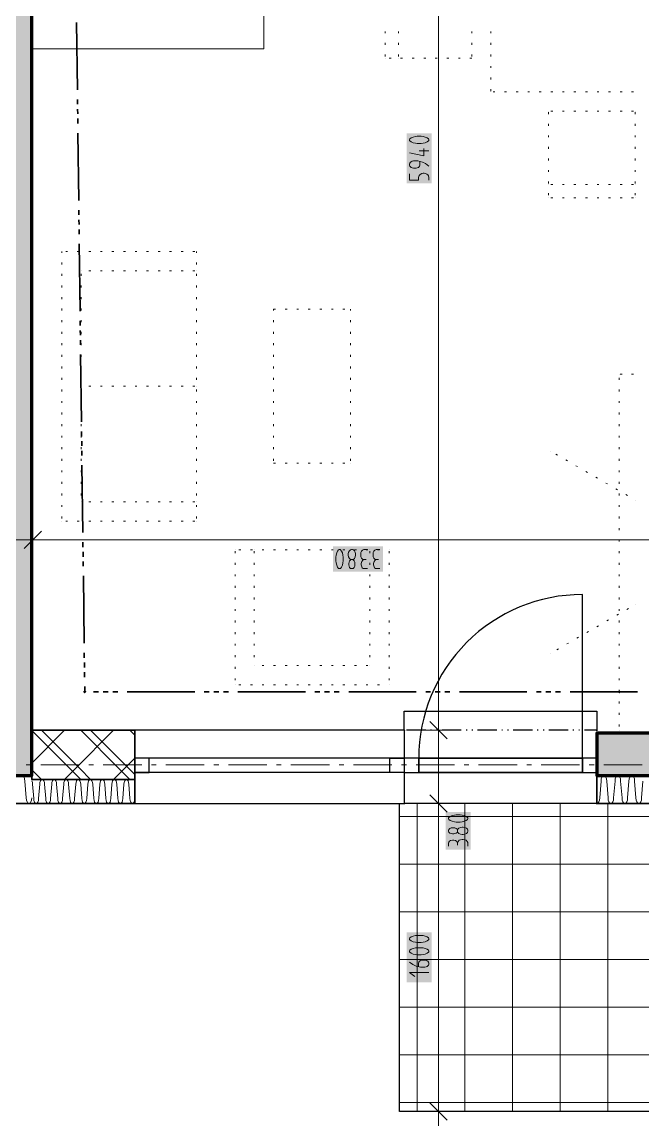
# Model space of a CAD drawing. Header units: millimetres. Extents: x 0 to 594, y 0 to 420.
# Drawn here: x 222.2 to 255.3, y 120.9 to 179.7 of the extents above; entities that cross this region are included whole.
import ezdxf

# ---------------------------------------------------------------- set-up
doc = ezdxf.new("R2010")
doc.units = ezdxf.units.MM
doc.header["$LTSCALE"] = 8
for name, color, linetype in [('PDF_Dvere', 7, 'Continuous'), ('PDF_Koty delkove', 7, 'Continuous'), ('PDF_Kuchyne', 7, 'Continuous'), ('PDF_Nabytek', 7, 'Continuous'), ('PDF_Obecne 0.25', 7, 'Continuous'), ('PDF_Okna', 7, 'Continuous'), ('PDF_Osy hlavni', 7, 'Continuous'), ('PDF_Pozarni useky', 7, 'Continuous'), ('PDF_Srafy', 7, 'Continuous'), ('PDF_Steny obvodove nosne', 7, 'Continuous'), ('PDF_Steny sendvic', 7, 'Continuous'), ('PDF_Zatepleni', 7, 'Continuous')]:
    doc.layers.add(name, color=color, linetype=linetype)

msp = doc.modelspace()

# ---------------------------------------------------------------- hatches: boundary and pattern name
at = {"layer": 'PDF_Steny obvodove nosne', "true_color": 0xc0c0c0, "transparency": 33554559}
msp.add_hatch(color=9, dxfattribs=at).paths.add_polyline_path([(222.739, 139.766), (222.739, 228.171), (220.689, 228.171), (220.689, 139.561), (222.739, 139.561)])

# ---------------------------------------------------------------- linework, layer by layer
at = {"layer": 'PDF_Dvere', "lineweight": 25}
msp.add_lwpolyline([(252.053, 140.483), (252.053, 149.196, 0.414214), (243.341, 140.483)], format="xyb", dxfattribs=at)
for points in [[(242.572, 139.714), (243.341, 139.714), (243.341, 140.483), (242.572, 140.483)], [(243.341, 139.714), (243.341, 140.483)], [(252.053, 139.714), (252.822, 139.714), (252.822, 140.483), (252.053, 140.483)], [(252.053, 139.714), (252.053, 140.483)]]:
    msp.add_lwpolyline(points, close=True, dxfattribs=at)
for points in [[(243.341, 140.483), (252.053, 140.483), (243.341, 140.483)], [(243.341, 139.714), (252.053, 139.714), (243.341, 139.714)]]:
    msp.add_lwpolyline(points, dxfattribs=at)
at = {"layer": 'PDF_Koty delkove', "lineweight": 18}
for points in [[(244.392, 121.677), (244.392, 129.758), (244.392, 138.074), (244.392, 141.969), (244.392, 145.184), (244.392, 202.854), (244.392, 204.34), (244.392, 205.878), (244.392, 225.557), (244.392, 228.325)], [(243.606, 172.932), (243.606, 172.549), (242.854, 172.714)], [(243.879, 172.823), (243.367, 172.823)], [(242.991, 172.261), (242.939, 172.234), (242.906, 172.207), (242.871, 172.166), (242.854, 172.111), (242.854, 172.057), (242.871, 172.002), (242.906, 171.96), (242.939, 171.933), (242.991, 171.905), (243.058, 171.891), (243.196, 171.891), (243.263, 171.905), (243.332, 171.933), (243.383, 172.002), (243.401, 172.057), (243.401, 172.248)], [(243.879, 172.002), (243.708, 172.139), (243.537, 172.221), (243.298, 172.275), (243.058, 172.275), (242.991, 172.261)], [(242.854, 171.591), (242.854, 171.262), (243.332, 171.262), (243.332, 171.4), (243.367, 171.495), (243.418, 171.55), (243.503, 171.604), (243.571, 171.618), (243.639, 171.618), (243.708, 171.604), (243.776, 171.577), (243.827, 171.536), (243.862, 171.482), (243.879, 171.4), (243.879, 171.262)], [(222.79, 152.88), (222.79, 152.111), (222.79, 151.343)], [(223.251, 152.573), (222.329, 151.65)], [(287.364, 152.111), (285.212, 152.111), (258.921, 152.111), (257.434, 152.111), (222.79, 152.111), (220.637, 152.111), (185.993, 152.111), (184.506, 152.111), (158.215, 152.111), (156.063, 152.111), (143.251, 152.111), (140.893, 152.111), (128.081, 152.111), (125.928, 152.111), (69.759, 152.111), (65.966, 152.111), (65.197, 152.111)], [(239.276, 150.761), (239.304, 150.881), (239.318, 150.983), (239.318, 151.188), (239.304, 151.29), (239.276, 151.41), (239.235, 151.513), (239.181, 151.581), (239.153, 151.599), (239.099, 151.599), (239.071, 151.581), (239.017, 151.513), (238.976, 151.41), (238.949, 151.29), (238.935, 151.188)], [(238.935, 151.188), (238.935, 150.983), (238.949, 150.881), (238.976, 150.761), (239.017, 150.659), (239.071, 150.59), (239.099, 150.574), (239.153, 150.574), (239.181, 150.59), (239.235, 150.659), (239.276, 150.761)], [(239.838, 151.052), (239.865, 151.034), (239.906, 150.983), (239.933, 150.915), (239.947, 150.847), (239.947, 150.778), (239.933, 150.71), (239.906, 150.642), (239.851, 150.59), (239.81, 150.574), (239.756, 150.574), (239.715, 150.59), (239.66, 150.642), (239.633, 150.71), (239.619, 150.778), (239.619, 150.847), (239.633, 150.915), (239.66, 150.983), (239.701, 151.034), (239.728, 151.052)], [(240.604, 151.599), (240.413, 151.599), (240.345, 151.564), (240.29, 151.513), (240.263, 151.428), (240.249, 151.359), (240.249, 151.29), (240.263, 151.205), (240.29, 151.138), (240.345, 151.086)], [(240.604, 150.574), (240.44, 150.574), (240.385, 150.59), (240.331, 150.625), (240.303, 150.676), (240.276, 150.778), (240.276, 150.847), (240.303, 150.949), (240.358, 151.018), (240.44, 151.052), (240.549, 151.052)], [(240.345, 151.086), (240.44, 151.052)], [(241.261, 151.599), (241.07, 151.599), (241.002, 151.564), (240.947, 151.513), (240.92, 151.428), (240.906, 151.359), (240.906, 151.29), (240.92, 151.205), (240.947, 151.138), (241.002, 151.086), (241.097, 151.052)], [(241.261, 150.574), (241.097, 150.574), (241.042, 150.59), (240.988, 150.625), (240.96, 150.676), (240.933, 150.778), (240.933, 150.847), (240.96, 150.949), (241.015, 151.018), (241.097, 151.052), (241.206, 151.052)], [(244.853, 141.508), (243.931, 142.431)], [(245.161, 141.969), (244.392, 141.969), (243.623, 141.969)], [(244.853, 137.613), (243.931, 138.536)], [(245.161, 138.074), (244.392, 138.074), (243.623, 138.074)], [(245.407, 136.564), (245.39, 136.537), (245.338, 136.496), (245.271, 136.469), (245.202, 136.455), (245.133, 136.455), (245.066, 136.469), (244.997, 136.496), (244.946, 136.551), (244.929, 136.592), (244.929, 136.646), (244.946, 136.687), (244.997, 136.742)], [(244.997, 136.742), (245.066, 136.77), (245.133, 136.783), (245.202, 136.783), (245.271, 136.77), (245.338, 136.742), (245.39, 136.701), (245.407, 136.674)], [(244.929, 135.798), (244.929, 135.962), (244.946, 136.017)], [(244.946, 136.017), (244.981, 136.071), (245.032, 136.099), (245.133, 136.126), (245.202, 136.126), (245.305, 136.099), (245.373, 136.044), (245.407, 135.962), (245.407, 135.853)], [(245.954, 135.798), (245.954, 135.989), (245.92, 136.057), (245.868, 136.112), (245.783, 136.14), (245.715, 136.154), (245.646, 136.154), (245.561, 136.14), (245.493, 136.112), (245.442, 136.057), (245.407, 135.962)], [(243.332, 129.384), (243.332, 129.575), (243.349, 129.63), (243.383, 129.671), (243.418, 129.698), (243.468, 129.725), (243.537, 129.739), (243.673, 129.739), (243.742, 129.725), (243.793, 129.698), (243.827, 129.671), (243.862, 129.63), (243.879, 129.575), (243.879, 129.521), (243.862, 129.466), (243.827, 129.425), (243.793, 129.398), (243.742, 129.37), (243.673, 129.356), (243.434, 129.356), (243.196, 129.411), (243.024, 129.493), (242.854, 129.63)], [(243.879, 129.082), (242.854, 129.082), (243.127, 128.864)], [(245.161, 121.677), (244.392, 121.677), (243.623, 121.677)], [(244.853, 121.216), (243.931, 122.138)], [(244.392, 121.677), (244.392, 120.908)]]:
    msp.add_lwpolyline(points, dxfattribs=at)
for points in [[(243.468, 173.589), (243.263, 173.589), (243.162, 173.575), (243.042, 173.548), (242.939, 173.507), (242.871, 173.453), (242.854, 173.425), (242.854, 173.371), (242.871, 173.343), (242.939, 173.289), (243.042, 173.247), (243.162, 173.22), (243.263, 173.206), (243.468, 173.206), (243.571, 173.22), (243.691, 173.247), (243.793, 173.289), (243.862, 173.343), (243.879, 173.371), (243.879, 173.425), (243.862, 173.453), (243.793, 173.507), (243.691, 173.548), (243.571, 173.575)], [(239.592, 151.359), (239.592, 151.29), (239.606, 151.205), (239.646, 151.12), (239.701, 151.069), (239.728, 151.052), (239.838, 151.052), (239.865, 151.069), (239.92, 151.12), (239.961, 151.205), (239.975, 151.29), (239.975, 151.359), (239.961, 151.444), (239.92, 151.53), (239.865, 151.581), (239.81, 151.599), (239.756, 151.599), (239.701, 151.581), (239.646, 151.53), (239.606, 151.444)], [(245.543, 137.468), (245.338, 137.468), (245.237, 137.454), (245.117, 137.427), (245.014, 137.385), (244.946, 137.331), (244.929, 137.303), (244.929, 137.249), (244.946, 137.221), (245.014, 137.167), (245.117, 137.126), (245.237, 137.098), (245.338, 137.084), (245.543, 137.084), (245.646, 137.098), (245.766, 137.126), (245.868, 137.167), (245.937, 137.221), (245.954, 137.249), (245.954, 137.303), (245.937, 137.331), (245.868, 137.385), (245.766, 137.427), (245.646, 137.454)], [(245.715, 136.811), (245.646, 136.811), (245.561, 136.797), (245.476, 136.756), (245.424, 136.701), (245.407, 136.674), (245.407, 136.564), (245.424, 136.537), (245.476, 136.482), (245.561, 136.441), (245.646, 136.427), (245.715, 136.427), (245.8, 136.441), (245.886, 136.482), (245.937, 136.537), (245.954, 136.592), (245.954, 136.646), (245.937, 136.701), (245.886, 136.756), (245.8, 136.797)], [(243.468, 131.053), (243.263, 131.053), (243.162, 131.039), (243.042, 131.012), (242.939, 130.971), (242.871, 130.917), (242.854, 130.889), (242.854, 130.835), (242.871, 130.807), (242.939, 130.753), (243.042, 130.712), (243.162, 130.684), (243.263, 130.67), (243.468, 130.67), (243.571, 130.684), (243.691, 130.712), (243.793, 130.753), (243.862, 130.807), (243.879, 130.835), (243.879, 130.889), (243.862, 130.917), (243.793, 130.971), (243.691, 131.012), (243.571, 131.039)], [(243.468, 130.396), (243.263, 130.396), (243.162, 130.382), (243.042, 130.355), (242.939, 130.314), (242.871, 130.26), (242.854, 130.232), (242.854, 130.178), (242.871, 130.15), (242.939, 130.096), (243.042, 130.055), (243.162, 130.027), (243.263, 130.013), (243.468, 130.013), (243.571, 130.027), (243.691, 130.055), (243.793, 130.096), (243.862, 130.15), (243.879, 130.178), (243.879, 130.232), (243.862, 130.26), (243.793, 130.314), (243.691, 130.355), (243.571, 130.382)]]:
    msp.add_lwpolyline(points, close=True, dxfattribs=at)
at = {"layer": 'PDF_Koty delkove', "color": 7, "lineweight": 18, "true_color": 0xffffff, "transparency": 33554559}
for points in [[(244.033, 171.081), (244.033, 173.743), (242.701, 171.081), (242.701, 173.743)], [(241.443, 151.753), (238.781, 151.753), (241.443, 150.42), (238.781, 150.42)], [(246.108, 135.616), (246.108, 137.621), (244.776, 135.616), (244.776, 137.621)], [(244.033, 128.545), (244.033, 131.207), (242.701, 128.545), (242.701, 131.207)]]:
    msp.add_solid(points, dxfattribs=at)
at = {"layer": 'PDF_Kuchyne', "lineweight": 13}
msp.add_lwpolyline([(222.79, 184.404), (222.79, 178.254), (235.09, 178.254), (235.09, 184.404), (228.94, 184.404), (228.94, 196.704), (241.188, 196.704), (241.188, 202.854), (222.79, 202.854), (222.79, 196.704)], dxfattribs=at)
at = {"layer": 'PDF_Nabytek', "lineweight": 13}
for points in [[(241.547, 179.072), (241.547, 179.174)], [(242.265, 179.072), (242.265, 179.174)], [(246.16, 179.072), (246.16, 179.174)], [(247.185, 179.072), (247.185, 179.174)], [(241.547, 178.457), (241.547, 178.559)], [(242.265, 178.457), (242.265, 178.559)], [(246.16, 178.457), (246.16, 178.559)], [(247.185, 178.457), (247.185, 178.559)], [(241.547, 177.842), (241.547, 177.944)], [(241.547, 177.744), (241.547, 177.744)], [(241.547, 177.744), (241.547, 177.744)], [(241.866, 177.744), (241.763, 177.744)], [(242.265, 177.842), (242.265, 177.944)], [(242.265, 177.744), (242.265, 177.744)], [(242.481, 177.744), (242.378, 177.744)], [(243.096, 177.744), (242.993, 177.744)], [(243.711, 177.744), (243.608, 177.744)], [(244.326, 177.744), (244.223, 177.744)], [(244.941, 177.744), (244.838, 177.744)], [(245.555, 177.744), (245.453, 177.744)], [(246.16, 177.744), (246.068, 177.744)], [(246.16, 177.842), (246.16, 177.944)], [(246.16, 177.744), (246.16, 177.744)], [(246.16, 177.744), (246.16, 177.744)], [(247.185, 177.842), (247.185, 177.944)], [(247.185, 177.227), (247.185, 177.329)], [(247.185, 176.612), (247.185, 176.714)], [(247.185, 175.997), (247.185, 176.099)], [(247.185, 175.951), (247.185, 175.951)], [(247.185, 175.951), (247.185, 175.951)], [(247.4, 175.951), (247.298, 175.951)], [(248.015, 175.951), (247.913, 175.951)], [(248.63, 175.951), (248.528, 175.951)], [(249.245, 175.951), (249.143, 175.951)], [(249.86, 175.951), (249.758, 175.951)], [(250.475, 175.951), (250.373, 175.951)], [(251.09, 175.951), (250.988, 175.951)], [(251.705, 175.951), (251.603, 175.951)], [(252.32, 175.951), (252.218, 175.951)], [(252.935, 175.951), (252.833, 175.951)], [(253.55, 175.951), (253.448, 175.951)], [(254.165, 175.951), (254.063, 175.951)], [(254.78, 175.951), (254.678, 175.951)], [(250.255, 174.926), (250.255, 174.926)], [(250.255, 174.926), (250.255, 174.926)], [(250.255, 174.767), (250.255, 174.869)], [(250.475, 174.926), (250.373, 174.926)], [(251.09, 174.926), (250.988, 174.926)], [(251.705, 174.926), (251.603, 174.926)], [(252.32, 174.926), (252.218, 174.926)], [(252.935, 174.926), (252.833, 174.926)], [(253.55, 174.926), (253.448, 174.926)], [(254.165, 174.926), (254.063, 174.926)], [(254.78, 174.926), (254.678, 174.926)], [(254.868, 174.926), (254.868, 174.926)], [(254.868, 174.926), (254.868, 174.926)], [(254.868, 174.767), (254.868, 174.869)], [(250.255, 174.152), (250.255, 174.254)], [(254.868, 174.152), (254.868, 174.254)], [(250.255, 173.537), (250.255, 173.639)], [(254.868, 173.537), (254.868, 173.639)], [(250.255, 172.922), (250.255, 173.024)], [(254.868, 172.922), (254.868, 173.024)], [(250.255, 172.307), (250.255, 172.409)], [(254.868, 172.307), (254.868, 172.409)], [(250.255, 171.692), (250.255, 171.794)], [(254.868, 171.692), (254.868, 171.794)], [(250.255, 171.077), (250.255, 171.179)], [(250.255, 171.031), (250.255, 171.031)], [(250.475, 171.031), (250.373, 171.031)], [(251.09, 171.031), (250.988, 171.031)], [(251.705, 171.031), (251.603, 171.031)], [(252.32, 171.031), (252.218, 171.031)], [(252.935, 171.031), (252.833, 171.031)], [(253.55, 171.031), (253.448, 171.031)], [(254.165, 171.031), (254.063, 171.031)], [(254.78, 171.031), (254.678, 171.031)], [(254.868, 171.077), (254.868, 171.179)], [(254.868, 171.031), (254.868, 171.031)], [(250.255, 170.462), (250.255, 170.564)], [(254.868, 170.462), (254.868, 170.564)], [(250.255, 170.313), (250.255, 170.313)], [(250.255, 170.313), (250.255, 170.313)], [(250.475, 170.313), (250.373, 170.313)], [(251.09, 170.313), (250.988, 170.313)], [(251.705, 170.313), (251.603, 170.313)], [(252.32, 170.313), (252.218, 170.313)], [(252.935, 170.313), (252.833, 170.313)], [(253.55, 170.313), (253.448, 170.313)], [(254.165, 170.313), (254.063, 170.313)], [(254.78, 170.313), (254.678, 170.313)], [(254.868, 170.313), (254.868, 170.313)], [(254.868, 170.313), (254.868, 170.313)], [(224.336, 167.387), (224.336, 167.456)], [(224.336, 167.456), (224.336, 167.456)], [(224.336, 167.456), (224.336, 167.456)], [(224.646, 167.456), (224.543, 167.456)], [(225.261, 167.456), (225.158, 167.456)], [(225.876, 167.456), (225.773, 167.456)], [(226.491, 167.456), (226.388, 167.456)], [(227.106, 167.456), (227.003, 167.456)], [(227.721, 167.456), (227.618, 167.456)], [(228.336, 167.456), (228.233, 167.456)], [(228.951, 167.456), (228.848, 167.456)], [(229.566, 167.456), (229.463, 167.456)], [(230.181, 167.456), (230.078, 167.456)], [(230.796, 167.456), (230.693, 167.456)], [(231.411, 167.456), (231.308, 167.456)], [(231.511, 167.387), (231.511, 167.456)], [(231.511, 167.456), (231.511, 167.456)], [(231.511, 167.456), (231.511, 167.456)], [(224.336, 166.772), (224.336, 166.874)], [(225.361, 166.431), (225.361, 166.431)], [(225.361, 166.431), (225.361, 166.431)], [(225.876, 166.431), (225.773, 166.431)], [(226.491, 166.431), (226.388, 166.431)], [(227.106, 166.431), (227.003, 166.431)], [(227.721, 166.431), (227.618, 166.431)], [(228.336, 166.431), (228.233, 166.431)], [(228.951, 166.431), (228.848, 166.431)], [(229.566, 166.431), (229.463, 166.431)], [(230.181, 166.431), (230.078, 166.431)], [(230.796, 166.431), (230.693, 166.431)], [(231.411, 166.431), (231.308, 166.431)], [(231.511, 166.772), (231.511, 166.874)], [(231.511, 166.431), (231.511, 166.431)], [(224.336, 166.157), (224.336, 166.259)], [(225.361, 166.157), (225.361, 166.259)], [(231.511, 166.157), (231.511, 166.259)], [(224.336, 165.542), (224.336, 165.644)], [(225.361, 165.542), (225.361, 165.644)], [(231.511, 165.542), (231.511, 165.644)], [(224.336, 164.927), (224.336, 165.029)], [(225.361, 164.927), (225.361, 165.029)], [(231.511, 164.927), (231.511, 165.029)], [(224.336, 164.312), (224.336, 164.414)], [(225.361, 164.312), (225.361, 164.414)], [(231.511, 164.312), (231.511, 164.414)], [(235.611, 164.381), (235.611, 164.381)], [(235.611, 164.312), (235.611, 164.381)], [(235.611, 164.381), (235.611, 164.381)], [(235.716, 164.381), (235.613, 164.381)], [(236.331, 164.381), (236.228, 164.381)], [(236.946, 164.381), (236.843, 164.381)], [(237.561, 164.381), (237.458, 164.381)], [(238.176, 164.381), (238.073, 164.381)], [(238.791, 164.381), (238.688, 164.381)], [(239.406, 164.381), (239.303, 164.381)], [(239.711, 164.381), (239.711, 164.381)], [(239.711, 164.312), (239.711, 164.381)], [(239.711, 164.381), (239.711, 164.381)], [(224.336, 163.697), (224.336, 163.799)], [(225.361, 163.697), (225.361, 163.799)], [(231.511, 163.697), (231.511, 163.799)], [(235.611, 163.697), (235.611, 163.799)], [(239.711, 163.697), (239.711, 163.799)], [(224.336, 163.082), (224.336, 163.184)], [(225.361, 163.082), (225.361, 163.184)], [(231.511, 163.082), (231.511, 163.184)], [(235.611, 163.082), (235.611, 163.184)], [(239.711, 163.082), (239.711, 163.184)], [(224.336, 162.467), (224.336, 162.569)], [(225.361, 162.467), (225.361, 162.569)], [(231.511, 162.467), (231.511, 162.569)], [(235.611, 162.467), (235.611, 162.569)], [(239.711, 162.467), (239.711, 162.569)], [(224.336, 161.852), (224.336, 161.954)], [(225.361, 161.852), (225.361, 161.954)], [(231.511, 161.852), (231.511, 161.954)], [(235.611, 161.852), (235.611, 161.954)], [(239.711, 161.852), (239.711, 161.954)], [(224.336, 161.237), (224.336, 161.339)], [(225.361, 161.237), (225.361, 161.339)], [(231.511, 161.237), (231.511, 161.339)], [(235.611, 161.237), (235.611, 161.339)], [(239.711, 161.237), (239.711, 161.339)], [(224.336, 160.622), (224.336, 160.724)], [(225.361, 160.622), (225.361, 160.724)], [(231.511, 160.622), (231.511, 160.724)], [(235.611, 160.622), (235.611, 160.724)], [(239.711, 160.622), (239.711, 160.724)], [(254.009, 160.932), (254.009, 160.932)], [(254.009, 160.932), (254.009, 160.932)], [(254.009, 160.622), (254.009, 160.724)], [(254.165, 160.932), (254.063, 160.932)], [(254.78, 160.932), (254.678, 160.932)], [(224.336, 160.007), (224.336, 160.109)], [(225.361, 160.281), (225.361, 160.281)], [(225.361, 160.007), (225.361, 160.109)], [(225.876, 160.281), (225.773, 160.281)], [(226.491, 160.281), (226.388, 160.281)], [(227.106, 160.281), (227.003, 160.281)], [(227.721, 160.281), (227.618, 160.281)], [(228.336, 160.281), (228.233, 160.281)], [(228.951, 160.281), (228.848, 160.281)], [(229.566, 160.281), (229.463, 160.281)], [(230.181, 160.281), (230.078, 160.281)], [(230.796, 160.281), (230.693, 160.281)], [(231.411, 160.281), (231.308, 160.281)], [(231.511, 160.281), (231.511, 160.281)], [(231.511, 160.007), (231.511, 160.109)], [(235.611, 160.007), (235.611, 160.109)], [(239.711, 160.007), (239.711, 160.109)], [(254.009, 160.007), (254.009, 160.109)], [(224.336, 159.392), (224.336, 159.494)], [(225.361, 159.392), (225.361, 159.494)], [(231.511, 159.392), (231.511, 159.494)], [(235.611, 159.392), (235.611, 159.494)], [(239.711, 159.392), (239.711, 159.494)], [(254.009, 159.392), (254.009, 159.494)], [(224.336, 158.777), (224.336, 158.879)], [(225.361, 158.777), (225.361, 158.879)], [(231.511, 158.777), (231.511, 158.879)], [(235.611, 158.777), (235.611, 158.879)], [(239.711, 158.777), (239.711, 158.879)], [(254.009, 158.777), (254.009, 158.879)], [(224.336, 158.162), (224.336, 158.264)], [(225.361, 158.162), (225.361, 158.264)], [(231.511, 158.162), (231.511, 158.264)], [(235.611, 158.162), (235.611, 158.264)], [(239.711, 158.162), (239.711, 158.264)], [(254.009, 158.162), (254.009, 158.264)], [(224.336, 157.547), (224.336, 157.649)], [(225.361, 157.547), (225.361, 157.649)], [(231.511, 157.547), (231.511, 157.649)], [(235.611, 157.547), (235.611, 157.649)], [(239.711, 157.547), (239.711, 157.649)], [(254.009, 157.547), (254.009, 157.649)], [(224.336, 156.932), (224.336, 157.034)], [(225.361, 156.932), (225.361, 157.034)], [(231.511, 156.932), (231.511, 157.034)], [(235.611, 156.932), (235.611, 157.034)], [(239.711, 156.932), (239.711, 157.034)], [(254.009, 156.932), (254.009, 157.034)], [(224.336, 156.317), (224.336, 156.419)], [(225.361, 156.317), (225.361, 156.419)], [(231.511, 156.317), (231.511, 156.419)], [(235.611, 156.317), (235.611, 156.419)], [(239.711, 156.317), (239.711, 156.419)], [(250.373, 156.828), (250.373, 156.828)], [(250.734, 156.619), (250.645, 156.67)], [(251.266, 156.312), (251.177, 156.363)], [(254.009, 156.317), (254.009, 156.419)], [(224.336, 155.702), (224.336, 155.804)], [(225.361, 155.702), (225.361, 155.804)], [(231.511, 155.702), (231.511, 155.804)], [(235.611, 156.181), (235.611, 156.181)], [(235.611, 156.181), (235.611, 156.181)], [(235.716, 156.181), (235.613, 156.181)], [(236.331, 156.181), (236.228, 156.181)], [(236.946, 156.181), (236.843, 156.181)], [(237.561, 156.181), (237.458, 156.181)], [(238.176, 156.181), (238.073, 156.181)], [(238.791, 156.181), (238.688, 156.181)], [(239.406, 156.181), (239.303, 156.181)], [(239.711, 156.181), (239.711, 156.181)], [(239.711, 156.181), (239.711, 156.181)], [(251.799, 156.004), (251.71, 156.055)], [(252.331, 155.697), (252.243, 155.748)], [(254.009, 155.702), (254.009, 155.804)], [(224.336, 155.087), (224.336, 155.189)], [(225.361, 155.087), (225.361, 155.189)], [(231.511, 155.087), (231.511, 155.189)], [(252.864, 155.389), (252.775, 155.44)], [(253.397, 155.082), (253.308, 155.133)], [(254.009, 155.087), (254.009, 155.189)], [(224.336, 154.472), (224.336, 154.574)], [(225.361, 154.472), (225.361, 154.574)], [(231.511, 154.472), (231.511, 154.574)], [(253.929, 154.774), (253.84, 154.825)], [(254.009, 154.472), (254.009, 154.574)], [(224.336, 153.857), (224.336, 153.959)], [(225.361, 154.131), (225.361, 154.131)], [(225.361, 154.131), (225.361, 154.131)], [(225.876, 154.131), (225.773, 154.131)], [(226.491, 154.131), (226.388, 154.131)], [(227.106, 154.131), (227.003, 154.131)], [(227.721, 154.131), (227.618, 154.131)], [(228.336, 154.131), (228.233, 154.131)], [(228.951, 154.131), (228.848, 154.131)], [(229.566, 154.131), (229.463, 154.131)], [(230.181, 154.131), (230.078, 154.131)], [(230.796, 154.131), (230.693, 154.131)], [(231.411, 154.131), (231.308, 154.131)], [(231.511, 154.131), (231.511, 154.131)], [(231.511, 153.857), (231.511, 153.959)], [(254.009, 153.857), (254.009, 153.959)], [(254.462, 154.467), (254.373, 154.518)], [(254.897, 154.216), (254.897, 154.216)], [(224.336, 153.242), (224.336, 153.344)], [(224.336, 153.106), (224.336, 153.106)], [(224.336, 153.106), (224.336, 153.106)], [(224.646, 153.106), (224.543, 153.106)], [(225.261, 153.106), (225.158, 153.106)], [(225.876, 153.106), (225.773, 153.106)], [(226.491, 153.106), (226.388, 153.106)], [(227.106, 153.106), (227.003, 153.106)], [(227.721, 153.106), (227.618, 153.106)], [(228.336, 153.106), (228.233, 153.106)], [(228.951, 153.106), (228.848, 153.106)], [(229.566, 153.106), (229.463, 153.106)], [(230.181, 153.106), (230.078, 153.106)], [(230.796, 153.106), (230.693, 153.106)], [(231.411, 153.106), (231.308, 153.106)], [(231.511, 153.242), (231.511, 153.344)], [(231.511, 153.106), (231.511, 153.106)], [(231.511, 153.106), (231.511, 153.106)], [(254.009, 153.242), (254.009, 153.344)], [(254.009, 152.627), (254.009, 152.729)], [(254.009, 152.012), (254.009, 152.114)], [(233.561, 151.568), (233.561, 151.568)], [(233.561, 151.568), (233.561, 151.568)], [(233.561, 151.397), (233.561, 151.499)], [(233.871, 151.568), (233.768, 151.568)], [(234.486, 151.568), (234.383, 151.568)], [(234.586, 151.568), (234.586, 151.568)], [(234.586, 151.397), (234.586, 151.499)], [(235.101, 151.568), (234.998, 151.568)], [(235.716, 151.568), (235.613, 151.568)], [(236.331, 151.568), (236.228, 151.568)], [(236.946, 151.568), (236.843, 151.568)], [(237.561, 151.568), (237.458, 151.568)], [(238.176, 151.568), (238.073, 151.568)], [(238.791, 151.568), (238.688, 151.568)], [(239.406, 151.568), (239.303, 151.568)], [(240.021, 151.568), (239.918, 151.568)], [(240.636, 151.568), (240.533, 151.568)], [(240.736, 151.568), (240.736, 151.568)], [(240.736, 151.397), (240.736, 151.499)], [(241.251, 151.568), (241.148, 151.568)], [(241.761, 151.568), (241.761, 151.568)], [(241.761, 151.568), (241.761, 151.568)], [(241.761, 151.397), (241.761, 151.499)], [(254.009, 151.397), (254.009, 151.499)], [(233.561, 150.782), (233.561, 150.884)], [(234.586, 150.782), (234.586, 150.884)], [(240.736, 150.782), (240.736, 150.884)], [(241.761, 150.782), (241.761, 150.884)], [(254.009, 150.782), (254.009, 150.884)], [(233.561, 150.167), (233.561, 150.269)], [(234.586, 150.167), (234.586, 150.269)], [(240.736, 150.167), (240.736, 150.269)], [(241.761, 150.167), (241.761, 150.269)], [(254.009, 150.167), (254.009, 150.269)], [(233.561, 149.552), (233.561, 149.654)], [(234.586, 149.552), (234.586, 149.654)], [(240.736, 149.552), (240.736, 149.654)], [(241.761, 149.552), (241.761, 149.654)], [(254.009, 149.552), (254.009, 149.654)], [(233.561, 148.937), (233.561, 149.039)], [(234.586, 148.937), (234.586, 149.039)], [(240.736, 148.937), (240.736, 149.039)], [(241.761, 148.937), (241.761, 149.039)], [(254.009, 148.937), (254.009, 149.039)], [(254.897, 148.686), (254.897, 148.686)], [(233.561, 148.322), (233.561, 148.424)], [(234.586, 148.322), (234.586, 148.424)], [(240.736, 148.322), (240.736, 148.424)], [(241.761, 148.322), (241.761, 148.424)], [(253.883, 148.1), (253.972, 148.151)], [(254.009, 148.322), (254.009, 148.424)], [(254.415, 148.408), (254.504, 148.459)], [(233.561, 147.707), (233.561, 147.809)], [(234.586, 147.707), (234.586, 147.809)], [(240.736, 147.707), (240.736, 147.809)], [(241.761, 147.707), (241.761, 147.809)], [(252.818, 147.485), (252.906, 147.536)], [(253.35, 147.793), (253.439, 147.844)], [(254.009, 147.707), (254.009, 147.809)], [(233.561, 147.092), (233.561, 147.194)], [(234.586, 147.092), (234.586, 147.194)], [(240.736, 147.092), (240.736, 147.194)], [(241.761, 147.092), (241.761, 147.194)], [(251.752, 146.87), (251.841, 146.921)], [(252.285, 147.178), (252.374, 147.229)], [(254.009, 147.092), (254.009, 147.194)], [(233.561, 146.477), (233.561, 146.579)], [(234.586, 146.477), (234.586, 146.579)], [(240.736, 146.477), (240.736, 146.579)], [(241.761, 146.477), (241.761, 146.579)], [(251.22, 146.563), (251.309, 146.614)], [(254.009, 146.477), (254.009, 146.579)], [(233.561, 145.862), (233.561, 145.964)], [(234.586, 145.862), (234.586, 145.964)], [(240.736, 145.862), (240.736, 145.964)], [(241.761, 145.862), (241.761, 145.964)], [(250.373, 146.074), (250.373, 146.074)], [(250.687, 146.255), (250.776, 146.306)], [(254.009, 145.862), (254.009, 145.964)], [(233.561, 145.247), (233.561, 145.349)], [(234.586, 145.419), (234.586, 145.419)], [(234.586, 145.419), (234.586, 145.419)], [(235.101, 145.419), (234.998, 145.419)], [(235.716, 145.419), (235.613, 145.419)], [(236.331, 145.419), (236.228, 145.419)], [(236.946, 145.419), (236.843, 145.419)], [(237.561, 145.419), (237.458, 145.419)], [(238.176, 145.419), (238.073, 145.419)], [(238.791, 145.419), (238.688, 145.419)], [(239.406, 145.419), (239.303, 145.419)], [(240.021, 145.419), (239.918, 145.419)], [(240.636, 145.419), (240.533, 145.419)], [(240.736, 145.419), (240.736, 145.419)], [(240.736, 145.419), (240.736, 145.419)], [(241.761, 145.247), (241.761, 145.349)], [(254.009, 145.247), (254.009, 145.349)], [(233.561, 144.632), (233.561, 144.734)], [(241.761, 144.632), (241.761, 144.734)], [(254.009, 144.632), (254.009, 144.734)], [(233.561, 144.394), (233.561, 144.394)], [(233.561, 144.394), (233.561, 144.394)], [(233.871, 144.394), (233.768, 144.394)], [(234.486, 144.394), (234.383, 144.394)], [(235.101, 144.394), (234.998, 144.394)], [(235.716, 144.394), (235.613, 144.394)], [(236.331, 144.394), (236.228, 144.394)], [(236.946, 144.394), (236.843, 144.394)], [(237.561, 144.394), (237.458, 144.394)], [(238.176, 144.394), (238.073, 144.394)], [(238.791, 144.394), (238.688, 144.394)], [(239.406, 144.394), (239.303, 144.394)], [(240.021, 144.394), (239.918, 144.394)], [(240.636, 144.394), (240.533, 144.394)], [(241.251, 144.394), (241.148, 144.394)], [(241.761, 144.394), (241.761, 144.394)], [(241.761, 144.394), (241.761, 144.394)], [(254.009, 144.017), (254.009, 144.12)], [(254.009, 143.402), (254.009, 143.505)], [(254.009, 142.787), (254.009, 142.89)], [(254.009, 142.172), (254.009, 142.275)], [(254.009, 141.969), (254.009, 141.969)]]:
    msp.add_lwpolyline(points, dxfattribs=at)
at = {"layer": 'PDF_Obecne 0.25', "lineweight": 25}
for points in [[(242.572, 141.969), (242.572, 142.994), (252.822, 142.994), (252.822, 141.969)], [(274.09, 138.077), (274.09, 121.677), (242.316, 121.677)], [(242.316, 121.677), (242.316, 138.077)], [(252.822, 138.074), (242.572, 138.074)]]:
    msp.add_lwpolyline(points, dxfattribs=at)
at = {"layer": 'PDF_Okna', "lineweight": 25}
for points in [[(242.572, 141.969), (228.222, 141.969)], [(242.572, 141.969), (242.572, 138.074)], [(242.572, 140.483), (228.222, 140.483)], [(242.572, 139.714), (228.222, 139.714)], [(228.222, 138.074), (242.572, 138.074)]]:
    msp.add_lwpolyline(points, dxfattribs=at)
for points in [[(228.222, 139.714), (228.991, 139.714), (228.991, 140.483), (228.222, 140.483)], [(242.572, 139.714), (241.803, 139.714), (241.803, 140.483), (242.572, 140.483)]]:
    msp.add_lwpolyline(points, close=True, dxfattribs=at)
at = {"layer": 'PDF_Osy hlavni', "lineweight": 18}
for points in [[(222.698, 140.124), (222.442, 140.124)], [(225.261, 140.124), (223.211, 140.124)], [(226.029, 140.124), (225.773, 140.124)], [(228.592, 140.124), (226.542, 140.124)], [(229.361, 140.124), (229.104, 140.124)], [(231.923, 140.124), (229.873, 140.124)], [(232.692, 140.124), (232.436, 140.124)], [(235.254, 140.124), (233.204, 140.124)], [(236.023, 140.124), (235.767, 140.124)], [(238.586, 140.124), (236.536, 140.124)], [(239.354, 140.124), (239.098, 140.124)], [(241.917, 140.124), (239.867, 140.124)], [(242.686, 140.124), (242.429, 140.124)], [(245.248, 140.124), (243.198, 140.124)], [(246.017, 140.124), (245.761, 140.124)], [(248.579, 140.124), (246.529, 140.124)], [(249.348, 140.124), (249.092, 140.124)], [(251.91, 140.124), (249.86, 140.124)], [(252.679, 140.124), (252.423, 140.124)], [(255.242, 140.124), (253.192, 140.124)]]:
    msp.add_lwpolyline(points, dxfattribs=at)
at = {"layer": 'PDF_Pozarni useky', "lineweight": 35}
for points in [[(225.166, 176.065), (225.122, 179.652)], [(225.175, 175.297), (225.172, 175.553)], [(225.181, 174.784), (225.178, 175.04)], [(225.187, 174.272), (225.184, 174.528)], [(225.238, 170.172), (225.194, 173.759)], [(225.247, 169.403), (225.244, 169.66)], [(225.253, 168.891), (225.25, 169.147)], [(225.259, 168.378), (225.256, 168.635)], [(225.31, 164.279), (225.266, 167.866)], [(225.319, 163.51), (225.316, 163.766)], [(225.325, 162.998), (225.322, 163.254)], [(225.332, 162.485), (225.328, 162.741)], [(225.382, 158.385), (225.338, 161.973)], [(225.391, 157.617), (225.388, 157.873)], [(225.397, 157.104), (225.394, 157.361)], [(225.404, 156.592), (225.4, 156.848)], [(225.454, 152.492), (225.41, 156.079)], [(225.463, 151.724), (225.46, 151.98)], [(225.469, 151.211), (225.466, 151.467)], [(225.476, 150.699), (225.472, 150.955)], [(225.526, 146.599), (225.482, 150.186)], [(225.535, 145.83), (225.532, 146.086)], [(225.541, 145.318), (225.538, 145.574)], [(225.548, 144.805), (225.545, 145.062)], [(225.557, 144.019), (225.554, 144.293)], [(226.286, 144.019), (226.029, 144.019)], [(226.798, 144.019), (226.542, 144.019)], [(227.311, 144.019), (227.054, 144.019)], [(231.411, 144.019), (227.823, 144.019)], [(232.179, 144.019), (231.923, 144.019)], [(232.692, 144.019), (232.436, 144.019)], [(233.204, 144.019), (232.948, 144.019)], [(237.304, 144.019), (233.717, 144.019)], [(238.073, 144.019), (237.817, 144.019)], [(238.586, 144.019), (238.329, 144.019)], [(239.098, 144.019), (238.842, 144.019)], [(243.198, 144.019), (239.611, 144.019)], [(243.967, 144.019), (243.711, 144.019)], [(244.479, 144.019), (244.223, 144.019)], [(244.992, 144.019), (244.736, 144.019)], [(249.092, 144.019), (245.504, 144.019)], [(249.86, 144.019), (249.604, 144.019)], [(250.373, 144.019), (250.117, 144.019)], [(250.885, 144.019), (250.629, 144.019)], [(254.985, 144.019), (254.02, 144.019), (251.398, 144.019)]]:
    msp.add_lwpolyline(points, dxfattribs=at)
at = {"layer": 'PDF_Pozarni useky', "lineweight": 35, "transparency": 33554559}
for points in [[(225.647, 144.019), (225.557, 143.93), (225.557, 144.109), (225.468, 144.019)], [(225.558, 143.93), (225.468, 144.018), (225.647, 144.021), (225.556, 144.109)], [(254.11, 144.019), (254.02, 143.93), (254.02, 144.109), (253.93, 144.019)], [(254.11, 144.019), (254.02, 143.93), (254.02, 144.109), (253.93, 144.019)]]:
    msp.add_solid(points, dxfattribs=at)
at = {"layer": 'PDF_Srafy', "lineweight": 9}
for points in [[(243.255, 138.077), (243.255, 137.383), (243.255, 132.309), (243.255, 127.236), (243.255, 122.162), (243.255, 121.677)], [(245.792, 138.077), (245.792, 134.846), (245.792, 129.773), (245.792, 124.699), (245.792, 121.677)], [(248.328, 138.077), (248.328, 137.383)], [(250.865, 138.077), (250.865, 134.846)], [(253.402, 138.077), (253.402, 137.383), (253.402, 132.309)], [(243.255, 137.383), (242.316, 137.383)], [(274.09, 137.383), (273.696, 137.383), (268.622, 137.383), (263.549, 137.383), (258.475, 137.383), (253.402, 137.383), (248.328, 137.383), (243.255, 137.383)], [(248.328, 137.383), (248.328, 132.309), (248.328, 127.236), (248.328, 122.162), (248.328, 121.677)], [(245.792, 134.846), (242.316, 134.846)], [(274.09, 134.846), (271.159, 134.846), (266.086, 134.846), (261.012, 134.846), (255.939, 134.846), (250.865, 134.846), (245.792, 134.846)], [(250.865, 134.846), (250.865, 129.773), (250.865, 124.699), (250.865, 121.677)], [(248.328, 132.309), (243.255, 132.309), (242.316, 132.309)], [(274.09, 132.309), (273.696, 132.309), (268.622, 132.309), (263.549, 132.309), (258.475, 132.309), (253.402, 132.309), (248.328, 132.309)], [(253.402, 132.309), (253.402, 127.236), (253.402, 122.162), (253.402, 121.677)], [(250.865, 129.773), (245.792, 129.773), (242.316, 129.773)], [(274.09, 129.773), (271.159, 129.773), (266.086, 129.773), (261.012, 129.773), (255.939, 129.773), (250.865, 129.773)], [(253.402, 127.236), (248.328, 127.236), (243.255, 127.236), (242.316, 127.236)], [(274.09, 127.236), (273.696, 127.236), (268.622, 127.236), (263.549, 127.236), (258.475, 127.236), (253.402, 127.236)], [(250.865, 124.699), (245.792, 124.699), (242.316, 124.699)], [(274.09, 124.699), (271.159, 124.699), (266.086, 124.699), (261.012, 124.699), (255.939, 124.699), (250.865, 124.699)], [(253.402, 122.162), (248.328, 122.162), (243.255, 122.162), (242.316, 122.162)], [(274.09, 122.162), (273.696, 122.162), (268.622, 122.162), (263.549, 122.162), (258.475, 122.162), (253.402, 122.162)]]:
    msp.add_lwpolyline(points, dxfattribs=at)
at = {"layer": 'PDF_Steny obvodove nosne', "lineweight": 70}
for points in [[(222.739, 139.766), (222.739, 141.969), (222.739, 215.615), (222.739, 217.204), (222.739, 225.711), (222.739, 228.171), (220.689, 228.171), (220.689, 225.711), (220.689, 217.204), (220.689, 215.615), (220.689, 142.174), (220.689, 141.969), (220.689, 139.561), (222.739, 139.561)], [(258.921, 141.816), (257.434, 141.816), (252.822, 141.816), (252.822, 139.561), (258.921, 139.561)]]:
    msp.add_lwpolyline(points, close=True, dxfattribs=at)
at = {"layer": 'PDF_Steny obvodove nosne', "color": 9, "lineweight": 9, "true_color": 0xc0c0c0, "transparency": 33554559}
msp.add_solid([(258.921, 141.816), (252.822, 141.816), (258.921, 139.561), (252.822, 139.561)], dxfattribs=at)
at = {"layer": 'PDF_Steny sendvic', "lineweight": 9}
for points in [[(222.739, 140.227), (224.481, 141.969)], [(225.347, 139.356), (225.045, 139.658), (224.783, 139.919), (222.739, 141.964)], [(225.87, 139.356), (225.306, 139.919), (225.045, 140.181), (223.256, 141.969)], [(224.481, 139.356), (225.045, 139.919), (227.095, 141.969)], [(227.961, 139.356), (227.658, 139.658), (227.397, 139.919), (225.347, 141.969)], [(228.222, 139.617), (227.92, 139.919), (227.658, 140.181), (225.87, 141.969)], [(228.222, 141.708), (227.961, 141.969)], [(227.095, 139.356), (227.658, 139.919), (228.222, 140.483)], [(223.256, 139.356), (222.739, 139.873)], [(222.777, 139.099), (222.768, 139.198), (222.74, 139.282), (222.739, 139.283)], [(223.276, 139.356), (223.24, 139.337), (223.198, 139.282), (223.17, 139.198), (223.161, 139.099)], [(223.418, 139.099), (223.408, 139.198), (223.38, 139.282), (223.339, 139.337), (223.303, 139.356)], [(223.916, 139.356), (223.881, 139.337), (223.839, 139.282), (223.811, 139.198), (223.801, 139.099)], [(224.059, 139.099), (224.049, 139.198), (224.021, 139.282), (223.979, 139.337), (223.943, 139.356)], [(224.521, 139.337), (224.48, 139.282), (224.452, 139.198), (224.442, 139.099)], [(224.557, 139.356), (224.521, 139.337)], [(224.69, 139.198), (224.662, 139.282), (224.62, 139.337), (224.584, 139.356)], [(225.198, 139.356), (225.162, 139.337), (225.12, 139.282), (225.092, 139.198), (225.082, 139.099)], [(225.34, 139.099), (225.33, 139.198), (225.302, 139.282), (225.26, 139.337), (225.225, 139.356)], [(225.838, 139.356), (225.803, 139.337), (225.761, 139.282), (225.733, 139.198), (225.723, 139.099)], [(225.981, 139.099), (225.971, 139.198), (225.943, 139.282), (225.901, 139.337), (225.865, 139.356)], [(226.479, 139.356), (226.443, 139.337), (226.401, 139.282), (226.373, 139.198), (226.364, 139.099)], [(226.621, 139.099), (226.611, 139.198), (226.583, 139.282), (226.542, 139.337), (226.506, 139.356)], [(227.12, 139.356), (227.084, 139.337), (227.042, 139.282), (227.014, 139.198), (227.004, 139.099)], [(227.262, 139.099), (227.252, 139.198), (227.224, 139.282), (227.182, 139.337), (227.146, 139.356)], [(227.76, 139.356), (227.724, 139.337), (227.683, 139.282), (227.655, 139.198), (227.645, 139.099)], [(227.902, 139.099), (227.893, 139.198), (227.865, 139.282), (227.823, 139.337), (227.787, 139.356)], [(222.841, 138.331), (222.777, 139.099)], [(223.161, 139.099), (223.097, 138.331)], [(223.161, 139.099), (223.161, 139.099)], [(223.482, 138.331), (223.418, 139.099)], [(223.801, 139.099), (223.738, 138.331)], [(223.801, 139.099), (223.801, 139.099)], [(224.122, 138.331), (224.059, 139.099)], [(224.442, 139.099), (224.378, 138.331)], [(224.442, 139.099), (224.442, 139.099)], [(224.699, 139.099), (224.69, 139.198)], [(224.763, 138.331), (224.699, 139.099)], [(225.082, 139.099), (225.019, 138.331)], [(225.082, 139.099), (225.082, 139.099)], [(225.403, 138.331), (225.34, 139.099)], [(225.723, 139.099), (225.66, 138.331)], [(225.723, 139.099), (225.723, 139.099)], [(226.044, 138.331), (225.981, 139.099)], [(226.364, 139.099), (226.3, 138.331)], [(226.364, 139.099), (226.364, 139.099)], [(226.685, 138.331), (226.621, 139.099)], [(227.004, 139.099), (226.941, 138.331)], [(227.004, 139.099), (227.004, 139.099)], [(227.325, 138.331), (227.262, 139.099)], [(227.645, 139.099), (227.581, 138.331)], [(227.645, 139.099), (227.645, 139.099)], [(227.966, 138.331), (227.902, 139.099)], [(222.841, 138.331), (222.851, 138.233), (222.878, 138.15), (222.92, 138.094), (222.969, 138.074)], [(222.969, 138.074), (223.018, 138.094), (223.06, 138.15), (223.087, 138.233), (223.097, 138.331)], [(223.482, 138.331), (223.491, 138.233), (223.519, 138.15), (223.561, 138.094), (223.61, 138.074)], [(223.61, 138.074), (223.659, 138.094), (223.7, 138.15), (223.728, 138.233), (223.738, 138.331)], [(224.122, 138.331), (224.132, 138.233), (224.16, 138.15), (224.201, 138.094), (224.25, 138.074)], [(224.25, 138.074), (224.299, 138.094), (224.341, 138.15), (224.369, 138.233), (224.378, 138.331)], [(224.763, 138.331), (224.773, 138.233), (224.8, 138.15), (224.842, 138.094), (224.891, 138.074)], [(224.891, 138.074), (224.94, 138.094), (224.981, 138.15), (225.009, 138.233), (225.019, 138.331)], [(225.403, 138.331), (225.413, 138.233), (225.441, 138.15), (225.482, 138.094), (225.531, 138.074)], [(225.531, 138.074), (225.581, 138.094), (225.622, 138.15), (225.65, 138.233), (225.66, 138.331)], [(226.044, 138.331), (226.054, 138.233), (226.082, 138.15), (226.123, 138.094), (226.172, 138.074)], [(226.172, 138.074), (226.221, 138.094), (226.263, 138.15), (226.29, 138.233), (226.3, 138.331)], [(226.685, 138.331), (226.694, 138.233), (226.722, 138.15), (226.764, 138.094), (226.813, 138.074)], [(226.813, 138.074), (226.862, 138.094), (226.903, 138.15), (226.931, 138.233), (226.941, 138.331)], [(227.325, 138.331), (227.335, 138.233), (227.363, 138.15), (227.404, 138.094), (227.453, 138.074)], [(227.453, 138.074), (227.502, 138.094), (227.544, 138.15), (227.572, 138.233), (227.581, 138.331)], [(227.966, 138.331), (227.976, 138.233), (228.003, 138.15), (228.045, 138.094), (228.094, 138.074)], [(228.094, 138.074), (228.143, 138.094), (228.185, 138.15), (228.212, 138.233)], [(228.212, 138.233), (228.222, 138.331)]]:
    msp.add_lwpolyline(points, dxfattribs=at)
at = {"layer": 'PDF_Steny sendvic', "lineweight": 35}
for points in [[(228.222, 139.356), (222.739, 139.356), (222.739, 139.561), (222.739, 141.969), (222.79, 141.969), (228.222, 141.969), (228.222, 140.483), (228.222, 139.714), (228.222, 139.356)], [(228.222, 139.356), (222.739, 139.356)], [(222.739, 138.074), (228.222, 138.074), (228.222, 139.356)]]:
    msp.add_lwpolyline(points, dxfattribs=at)
at = {"layer": 'PDF_Steny sendvic', "lineweight": 25}
for points in [[(243.711, 141.969), (242.686, 141.969)], [(244.018, 141.969), (243.967, 141.969)], [(244.326, 141.969), (244.274, 141.969)], [(245.607, 141.969), (244.582, 141.969)], [(245.914, 141.969), (245.863, 141.969)], [(246.222, 141.969), (246.171, 141.969)], [(247.503, 141.969), (246.478, 141.969)], [(247.81, 141.969), (247.759, 141.969)], [(248.118, 141.969), (248.067, 141.969)], [(249.399, 141.969), (248.374, 141.969)], [(249.707, 141.969), (249.655, 141.969)], [(250.014, 141.969), (249.963, 141.969)], [(251.295, 141.969), (250.27, 141.969)], [(251.603, 141.969), (251.552, 141.969)], [(251.91, 141.969), (251.859, 141.969)], [(252.822, 141.969), (252.167, 141.969)], [(243.711, 138.074), (242.686, 138.074)], [(244.018, 138.074), (243.967, 138.074)], [(244.326, 138.074), (244.274, 138.074)], [(245.607, 138.074), (244.582, 138.074)], [(245.914, 138.074), (245.863, 138.074)], [(246.222, 138.074), (246.171, 138.074)], [(247.503, 138.074), (246.478, 138.074)], [(247.81, 138.074), (247.759, 138.074)], [(248.118, 138.074), (248.067, 138.074)], [(249.399, 138.074), (248.374, 138.074)], [(249.707, 138.074), (249.655, 138.074)], [(250.014, 138.074), (249.963, 138.074)], [(251.295, 138.074), (250.27, 138.074)], [(251.603, 138.074), (251.552, 138.074)], [(251.91, 138.074), (251.859, 138.074)], [(252.822, 138.074), (252.167, 138.074)]]:
    msp.add_lwpolyline(points, dxfattribs=at)
at = {"layer": 'PDF_Steny sendvic', "lineweight": 25, "transparency": 33554559}
for points in [[(242.636, 141.969), (242.572, 141.905), (242.572, 142.033), (242.508, 141.969)], [(252.886, 141.969), (252.822, 141.905), (252.822, 142.033), (252.758, 141.969)], [(242.636, 138.074), (242.572, 138.01), (242.572, 138.139), (242.508, 138.074)], [(252.886, 138.074), (252.822, 138.01), (252.822, 138.139), (252.758, 138.074)]]:
    msp.add_solid(points, dxfattribs=at)
at = {"layer": 'PDF_Steny sendvic', "lineweight": 9, "transparency": 33554559}
for points in [[(225.045, 139.896), (225.022, 139.919), (225.068, 139.919), (225.045, 139.943)], [(227.658, 139.896), (227.635, 139.919), (227.682, 139.919), (227.658, 139.943)], [(223.097, 138.308), (223.074, 138.331), (223.12, 138.331), (223.097, 138.354)], [(223.738, 138.308), (223.715, 138.331), (223.761, 138.331), (223.738, 138.354)], [(224.378, 138.308), (224.355, 138.331), (224.401, 138.331), (224.378, 138.354)], [(225.019, 138.308), (224.996, 138.331), (225.042, 138.331), (225.019, 138.354)], [(225.66, 138.308), (225.637, 138.331), (225.683, 138.331), (225.66, 138.354)], [(226.3, 138.308), (226.277, 138.331), (226.323, 138.331), (226.3, 138.354)], [(226.941, 138.308), (226.918, 138.331), (226.964, 138.331), (226.941, 138.354)], [(227.581, 138.308), (227.558, 138.331), (227.605, 138.331), (227.581, 138.354)], [(228.222, 138.308), (228.199, 138.331), (228.222, 138.354)]]:
    msp.add_solid(points, dxfattribs=at)
at = {"layer": 'PDF_Zatepleni', "lineweight": 35}
for points in [[(222.739, 139.356), (222.739, 139.561), (220.689, 139.561), (220.689, 139.356)], [(220.689, 138.074), (222.739, 138.074)]]:
    msp.add_lwpolyline(points, dxfattribs=at)
at = {"layer": 'PDF_Zatepleni', "lineweight": 9}
for points in [[(222.234, 139.561), (222.276, 139.539), (222.324, 139.475), (222.356, 139.378), (222.368, 139.263), (222.441, 138.372), (222.453, 138.258), (222.485, 138.162), (222.533, 138.097), (222.59, 138.074), (222.647, 138.097), (222.695, 138.162), (222.727, 138.258), (222.739, 138.372)], [(253.183, 139.561), (253.141, 139.539), (253.093, 139.475), (253.061, 139.378), (253.049, 139.263)], [(253.421, 138.372), (253.348, 139.263), (253.337, 139.378), (253.304, 139.475), (253.256, 139.539), (253.214, 139.561)], [(253.926, 139.561), (253.885, 139.539), (253.836, 139.475), (253.804, 139.378), (253.792, 139.263)], [(254.165, 138.372), (254.091, 139.263), (254.08, 139.378), (254.047, 139.475), (253.999, 139.539), (253.957, 139.561)], [(254.669, 139.561), (254.628, 139.539), (254.579, 139.475), (254.547, 139.378), (254.535, 139.263)], [(254.908, 138.372), (254.834, 139.263), (254.823, 139.378), (254.79, 139.475), (254.742, 139.539), (254.7, 139.561)], [(253.049, 139.263), (252.976, 138.372)], [(253.049, 139.263), (253.049, 139.263)], [(253.792, 139.263), (253.719, 138.372)], [(253.792, 139.263), (253.792, 139.263)], [(254.535, 139.263), (254.462, 138.372)], [(254.535, 139.263), (254.535, 139.263)], [(255.279, 139.263), (255.205, 138.372)], [(255.279, 139.263), (255.279, 139.263)], [(252.827, 138.074), (252.884, 138.097), (252.932, 138.162), (252.964, 138.258), (252.976, 138.372)], [(253.421, 138.372), (253.433, 138.258), (253.465, 138.162), (253.513, 138.097), (253.57, 138.074)], [(253.57, 138.074), (253.627, 138.097), (253.675, 138.162), (253.707, 138.258), (253.719, 138.372)], [(254.165, 138.372), (254.176, 138.258), (254.208, 138.162), (254.256, 138.097), (254.313, 138.074)], [(254.313, 138.074), (254.37, 138.097), (254.418, 138.162), (254.451, 138.258), (254.462, 138.372)], [(254.908, 138.372), (254.919, 138.258), (254.951, 138.162), (254.999, 138.097), (255.056, 138.074)], [(255.056, 138.074), (255.113, 138.097), (255.161, 138.162), (255.194, 138.258), (255.205, 138.372)], [(252.822, 138.077), (252.827, 138.074)]]:
    msp.add_lwpolyline(points, dxfattribs=at)
at = {"layer": 'PDF_Zatepleni', "lineweight": 35}
msp.add_lwpolyline([(258.921, 139.561), (252.822, 139.561), (252.822, 139.356), (252.822, 138.074), (258.921, 138.074), (258.921, 139.356)], close=True, dxfattribs=at)
at = {"layer": 'PDF_Zatepleni', "lineweight": 9, "transparency": 33554559}
for points in [[(222.739, 138.349), (222.715, 138.372), (222.739, 138.395)], [(252.976, 138.349), (252.953, 138.372), (252.999, 138.372), (252.976, 138.395)], [(253.719, 138.349), (253.696, 138.372), (253.742, 138.372), (253.719, 138.395)], [(254.462, 138.349), (254.439, 138.372), (254.485, 138.372), (254.462, 138.395)], [(255.205, 138.349), (255.182, 138.372), (255.228, 138.372), (255.205, 138.395)]]:
    msp.add_solid(points, dxfattribs=at)

doc.saveas('drawing.dxf')
